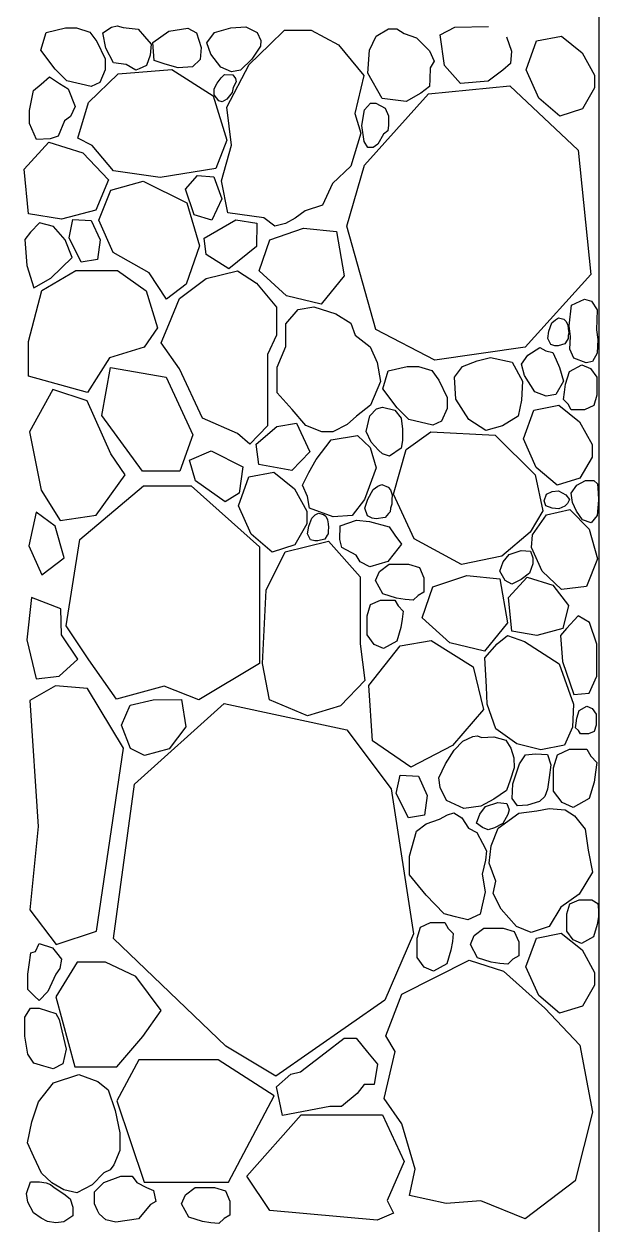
# Model space of a CAD drawing. Header units: millimetres. Extents: x 10227 to 13232, y 2 to 9351.
# Drawn here: x 11920.2 to 12008.2, y 581.2 to 764.8 of the extents above; entities that cross this region are included whole.
import ezdxf

# ---------------------------------------------------------------- set-up
doc = ezdxf.new("R2010")
doc.units = ezdxf.units.MM
doc.layers.add('A-FURN', color=9, linetype='Continuous')
doc.layers.add('RETINO', color=20, linetype='Continuous')

msp = doc.modelspace()

# ---------------------------------------------------------------- linework, layer by layer
at = {"layer": 'A-FURN', "ltscale": 0.1}
msp.add_line((12008.18, 2723), (12008.18, 457.83), dxfattribs=at)
at = {"layer": 'RETINO'}
for points in [[(11930.48, 755.27), (11926.78, 756.14), (11924.97, 757.9), (11922.8, 760.82), (11923.63, 763.55), (11926.55, 764.26), (11928.26, 764.26), (11930.28, 763.6), (11931.36, 762.15), (11932.64, 759.5), (11932.64, 757.82), (11931.8, 755.89), (11930.48, 755.27)], [(11935.87, 758.63), (11933.89, 758.87), (11932.72, 761.14), (11932.25, 763.48), (11933.61, 764.32), (11934.45, 764.56), (11935.39, 764.3), (11937.66, 764.06), (11938.67, 762.92), (11939.66, 761.72), (11939.51, 760.08), (11938.96, 758.5), (11937.83, 757.97), (11937.32, 757.75), (11935.87, 758.63)], [(11940.15, 759.25), (11939.95, 762), (11942.35, 763.73), (11945.28, 764.21)], [(11945.28, 764.21), (11946.59, 763.46)], [(11955.09, 759.47), (11953.32, 757.79), (11951.98, 757.53), (11950.31, 758.24), (11948.8, 760.2), (11948.19, 761.96), (11949.38, 763.53), (11951.86, 764.26), (11954.13, 764.4), (11955.88, 763.53), (11956.43, 762.3), (11956.41, 761.45), (11955.09, 759.47)], [(11956.93, 735.19), (11951.38, 735.96), (11950.41, 740.84), (11951.97, 746.31), (11951.25, 752.09), (11954.65, 758.62), (11957.77, 761.65), (11960.09, 763.89), (11964.15, 763.89), (11968.33, 761.65), (11972.21, 756.93), (11970.84, 751.15), (11971.75, 748.11), (11970.23, 743.09), (11967.42, 740.43), (11965.88, 737.12), (11963.24, 736.25), (11961.72, 735.1), (11960.2, 734.29), (11958.57, 733.9), (11956.93, 735.19)], [(11978.66, 752.98), (11974.99, 753.44), (11972.81, 757.31), (11973.09, 760.81), (11974.07, 762.99), (11975.98, 764.09), (11977.23, 764.07), (11978.39, 763.39), (11980.26, 762.69), (11982.25, 760.73), (11982.96, 759.15), (11982.34, 758.1), (11982.3, 756.41), (11982.27, 755.27), (11980.92, 754.27), (11978.66, 752.98)], [(11984.57, 758.47), (11983.87, 763.17), (11986.14, 764.35), (11991.29, 764.47)], [(11946.59, 763.46), (11947.33, 761.22), (11947.18, 759.38)], [(11994.05, 762.89), (11994.8, 760.65), (11994.65, 758.81)], [(12005.65, 751.83), (12002.17, 750.73), (11998.97, 753.46), (11997.03, 757.83), (11998.62, 762.23), (12002.43, 762.98), (12005.61, 760.43), (12007.52, 756.98), (12007.52, 755.04), (12005.65, 751.83)], [(11946, 758.3), (11943.78, 758.14), (11941.79, 758.66), (11940.15, 759.25)], [(11947.18, 759.38), (11946, 758.3)], [(11993.46, 757.74), (11991.25, 756.07), (11986.99, 755.74), (11984.57, 758.47)], [(11994.65, 758.81), (11993.46, 757.74)], [(11922.12, 747.15), (11921.07, 749.59), (11921.07, 751.59), (11921.67, 754.63), (11922.83, 755.63), (11924.12, 756.74), (11925.66, 755.75), (11926.96, 754.91), (11928.02, 752.23), (11927.34, 750.67), (11926.42, 749.99), (11925.42, 747.68), (11924.24, 747.27), (11922.12, 747.15)], [(11951.27, 747.04), (11949.55, 742.73), (11941.04, 741.32), (11933.92, 742.38), (11930.63, 746.22), (11928.46, 747.35), (11930.1, 752.81), (11934.6, 757.21), (11942.82, 757.85), (11949.15, 753.84), (11951.27, 747.04)], [(11952.08, 754.33), (11951.26, 753.34), (11950.55, 752.91), (11950.02, 753.09), (11949.29, 753.99), (11949.29, 754.91), (11949.78, 755.79), (11950.39, 756.61), (11950.91, 757.08), (11952.18, 757.03), (11952.55, 756.47), (11952.67, 756), (11952.24, 755.1), (11952.08, 754.33)], [(11972.29, 743.25), (11982.1, 754.12), (11994.55, 755.39), (12005.01, 745.55), (12006.91, 726.5), (11996.87, 715.37), (11983.05, 713.37), (11974.06, 718.1), (11969.6, 733.89), (11972.29, 743.25)], [(11975.23, 747.99), (11974.34, 746.45), (11973.63, 745.93), (11972.83, 745.93), (11972.26, 746.85), (11971.91, 749.31), (11972.31, 751.68), (11973.23, 752.74), (11974.03, 752.74), (11975.49, 751.97), (11976, 750.8), (11976, 749.34), (11975.86, 748.5), (11975.23, 747.99)], [(11925.95, 734.95), (11920.92, 735.8), (11920.22, 742.61), (11924, 746.73), (11929.2, 745.11), (11933.15, 741), (11931.22, 736.35), (11925.95, 734.95)], [(11939.38, 726.75), (11933.86, 729.86), (11931.67, 734.81), (11933.51, 739.41), (11938.46, 740.8), (11945.13, 737.46), (11947.08, 730.89), (11945.01, 725.02), (11942.02, 722.72), (11939.38, 726.75)], [(11946.76, 741.66), (11949.28, 741.45), (11950.5, 738.08), (11948.96, 734.8), (11946.26, 735.63), (11944.94, 739.58), (11946.76, 741.66)], [(11931.47, 728.79), (11928.98, 728.39), (11927.12, 732.1), (11927.7, 734.92), (11930.51, 734.77), (11931.85, 731.79), (11931.47, 728.79)], [(11948.1, 729.55), (11947.79, 732.06), (11952.61, 734.88), (11955.85, 734.38), (11955.79, 730.79), (11951.54, 727.38), (11948.1, 729.55)], [(11920.64, 727.9), (11921.72, 724.46), (11924.34, 725.95), (11927.59, 729.12), (11926.51, 731.78), (11924.75, 733.86), (11922.58, 734.41), (11921.22, 732.96), (11920.32, 731.87), (11920.64, 727.9)], [(11962.96, 733.57), (11968.03, 733.06), (11969.19, 726.31), (11965.69, 721.95), (11960.39, 723.23), (11956.18, 727.06), (11957.8, 731.83), (11962.96, 733.57)], [(11933.28, 713.75), (11929.94, 708.43), (11920.88, 710.96), (11920.88, 716.27), (11922.93, 724.05), (11928.17, 727.12), (11934.51, 727.12), (11938.93, 723.98), (11940.63, 718.32), (11938.59, 715.39), (11933.28, 713.75)], [(11952.9, 702.18), (11947.53, 704.5), (11943.99, 712.06), (11941.2, 716.07), (11942.36, 718.87), (11944, 722.82), (11948.07, 725.88), (11952.9, 727.04), (11955.76, 725.2), (11958.82, 721.52), (11958.82, 717.23), (11957.46, 714.24), (11957.46, 711.24), (11957.46, 706.27), (11957.46, 703.34), (11954.74, 700.55), (11952.9, 702.18)], [(11973.25, 706.53), (11971.09, 704.83), (11969.67, 703.54), (11967.46, 702.45), (11965.77, 702.45), (11963.31, 703.38), (11961.26, 705.87), (11958.93, 708.4), (11958.93, 712.34), (11960.29, 715.51), (11960.29, 718.94), (11962.16, 721.14), (11964.54, 721.57), (11967.94, 720.47), (11970.21, 719.08), (11970.87, 717.24), (11973.15, 715.44), (11974.25, 713.03), (11974.74, 710.13), (11973.25, 706.53)], [(12008.01, 716.55), (12007.89, 714.47), (12007.2, 713.17), (12006.23, 712.98), (12004.31, 713.68), (12003.72, 715.08), (12003.81, 717.01), (12003.63, 718.66), (12003.99, 721.82), (12005.97, 722.72), (12007.05, 722.44), (12007.91, 721.07), (12007.79, 718.03), (12008.01, 716.55)], [(12002.98, 715.89), (12001.93, 715.6), (12001.43, 715.6), (12000.8, 715.77), (12000.36, 716.69), (12000.53, 717.84), (12000.99, 719.09), (12001.51, 719.58), (12002, 719.86), (12002.8, 719.65), (12003.13, 719.38), (12003.42, 718.82), (12003.48, 718.2), (12003.56, 717.64), (12003.48, 717.15), (12003.48, 716.69), (12003.33, 716.46), (12002.98, 715.89)], [(12002.16, 712.25), (12002.73, 710.16), (12001.6, 708.12), (12000.09, 707.88), (11998.38, 708.55), (11996.81, 711.06), (11996.35, 712.76), (11997.29, 714.16), (11999.15, 715.33), (12000.06, 714.84), (12001.1, 714.58), (12001.64, 713.47), (12002.16, 712.25)], [(11982.78, 703.45), (11979.08, 704.33), (11977.28, 706.09), (11975.11, 709.01), (11975.94, 711.74), (11978.85, 712.44), (11980.56, 712.44), (11982.59, 711.79), (11983.66, 710.34), (11984.95, 707.69), (11984.95, 706.01), (11984.1, 704.08), (11982.78, 703.45)], [(11988.28, 704.32), (11986.3, 707.41), (11986.09, 710.81), (11987.3, 712.4), (11989.52, 713.31), (11991.56, 713.78), (11994.89, 713.08), (11996.47, 710.17), (11996.32, 707.26), (11995.8, 704.81), (11993.42, 703.35), (11990.87, 702.61), (11988.28, 704.32)], [(12003.08, 709.72), (12003.66, 711.65), (12005.55, 712.69), (12006.86, 712.14), (12007.87, 710.77), (12007.87, 708.02), (12007.39, 706.46), (12005.96, 705.82), (12003.92, 705.82), (12003.45, 706.65), (12002.75, 707.37), (12002.88, 708.51), (12003.08, 709.72)], [(11944.04, 696.4), (11938.32, 696.4), (11932.14, 704.93), (11933.44, 712.29), (11941.99, 710.78), (11946.06, 701.96)], [(11931.28, 689.69), (11935.71, 695.87), (11933.49, 699.05), (11929.88, 707.17), (11924.65, 708.91), (11921.05, 702.41), (11922.85, 693.51)], [(11972.56, 702.5), (11973.14, 704.88), (11974.16, 705.94), (11975.06, 706.22), (11976.96, 705.76), (11977.9, 704.51), (11978.13, 702.82), (11978.14, 701.09), (11977.92, 699.92), (11976.15, 698.7), (11975.07, 699.07), (11974.43, 699.6), (11973.32, 700.83), (11972.56, 702.5)], [(12005.27, 695.35), (12001.78, 694.25), (11998.58, 696.99), (11996.64, 701.35), (11998.23, 705.76), (12002.04, 706.5), (12005.22, 703.95), (12007.13, 700.51), (12007.13, 698.56), (12005.27, 695.35)], [(11961.89, 703.75), (11963.92, 699.35), (11961.19, 696.5), (11956.14, 697.45), (11955.71, 700.54), (11958.91, 703.22), (11961.89, 703.75)], [(11946.06, 701.96), (11944.04, 696.4)], [(11964.93, 698.21), (11967.23, 701.23), (11971.26, 701.85), (11973.2, 700.01), (11974.1, 696.93), (11972.3, 692.07), (11970.43, 689.62), (11967.49, 689.43), (11963.88, 690.76), (11963.58, 692.53), (11962.83, 694.26), (11963.79, 696.2), (11964.93, 698.21)], [(11978.67, 699.74), (11982.46, 702.43), (11992.28, 701.93), (11998.41, 695.86), (11999.6, 690.32), (11997.67, 687.09), (11993.32, 683.39), (11987.15, 682.15), (11979.9, 686.07), (11976.76, 692.88), (11978.67, 699.74)], [(11953.15, 693.05), (11951, 691.73), (11946.43, 694.95), (11945.55, 698.11), (11948.84, 699.53), (11953.7, 697.08), (11953.15, 693.05)], [(11961.65, 685.12), (11958.16, 684.02), (11954.97, 686.76), (11953.03, 691.12), (11954.62, 695.53), (11958.43, 696.27), (11961.61, 693.72), (11963.51, 690.28), (11963.51, 688.33), (11961.65, 685.12)], [(11934.38, 661.51), (11930.15, 667.54), (11926.68, 672.77), (11928.78, 685.94), (11938.52, 694.18), (11945.77, 694.18), (11956.23, 684.81), (11956.23, 666.98), (11946.98, 661.44), (11941.64, 663.51), (11934.38, 661.51)], [(11975.45, 689.3), (11974.11, 689.13), (11973.5, 689.22), (11972.75, 689.56), (11972.38, 690.77), (11972.8, 692.15), (11973.61, 693.6), (11974.33, 694.1), (11974.98, 694.36), (11975.92, 693.94), (11976.29, 693.55), (11976.53, 692.81), (11976.5, 692.04), (11976.48, 691.34), (11976.3, 690.75), (11976.22, 690.18), (11975.99, 689.94), (11975.45, 689.3)], [(12007.9, 689.63), (12006.97, 688.48), (12005.68, 688.98), (12004.73, 690.28), (12004.15, 691.62), (12003.91, 693.02), (12004.78, 694.29), (12006.13, 694.96), (12007.38, 694.96), (12007.97, 694.47), (12008.06, 693.08), (12008.09, 691.97), (12007.9, 689.63)], [(11922.85, 693.51), (11925.77, 688.87)], [(12002.04, 690.64), (12001.03, 690.77), (12000.04, 691.12), (11999.81, 691.85), (12000.13, 692.87), (12001.02, 693.28), (12001.97, 693.39), (12003.11, 692.79), (12003.67, 692.09), (12003.38, 691.45), (12002.94, 691.03), (12002.04, 690.64)], [(12000.15, 689.71), (12003.72, 690.52), (12006.67, 687.52), (12007.94, 683.01), (12006.29, 678.75), (12002.43, 678.33), (11999.47, 681.13), (11997.86, 684.73), (11998.02, 686.67), (12000.15, 689.71)], [(11922.95, 680.56), (11926.35, 683.15), (11924.97, 688.02), (11922.1, 690.15), (11920.94, 684.97), (11922.95, 680.56)], [(11925.77, 688.87), (11931.28, 689.69)], [(11966.23, 686.03), (11965.19, 685.73), (11964.69, 685.73), (11964.05, 685.91), (11963.61, 686.83), (11963.78, 687.98), (11964.25, 689.23), (11964.77, 689.71), (11965.25, 690), (11966.05, 689.78), (11966.39, 689.52), (11966.67, 688.96), (11966.74, 688.34), (11966.81, 687.78), (11966.74, 687.28), (11966.74, 686.83), (11966.59, 686.6), (11966.23, 686.03)], [(11968.57, 688.07), (11971.1, 688.9), (11973.09, 688.73), (11976.06, 687.87), (11976.96, 686.62), (11977.96, 685.24), (11976.83, 683.79), (11975.88, 682.57), (11973.12, 681.75), (11971.62, 682.56), (11971.03, 683.54), (11968.82, 684.73), (11968.51, 685.95), (11968.57, 688.07)], [(11963.57, 658.96), (11957.77, 661.43), (11956.7, 666.99), (11957.24, 678.22), (11960.17, 684.09), (11966.81, 685.72), (11971.63, 680.25), (11971.63, 669.97), (11972.35, 664.39), (11968.63, 660.51), (11963.57, 658.96)], [(11997.53, 680.81), (11996.3, 679.83), (11994.86, 679.14), (11993.82, 679.66), (11993.03, 681.1), (11993.54, 682.52), (11994.43, 683.67), (11996.3, 684.28), (11997.68, 684.15), (11998.06, 683.15), (11998.05, 682.22), (11997.53, 680.81)], [(11977.2, 677), (11975.13, 677.64), (11974, 679.68), (11974.6, 681.08), (11976.08, 682.17), (11979.03, 682.17), (11980.72, 681.65), (11981.41, 680.11), (11981.41, 677.92), (11980.51, 677.41), (11979.74, 676.66), (11978.51, 676.79), (11977.2, 677)], [(11987.94, 680.47), (11993.01, 679.96), (11994.17, 673.21), (11990.66, 668.85), (11985.37, 670.13), (11981.15, 673.96), (11982.77, 678.73), (11987.94, 680.47)], [(11998.65, 671.29), (11994.85, 671.93), (11994.32, 677.08), (11997.18, 680.18), (12001.1, 678.96), (12003.52, 675.86), (12002.63, 672.35), (11998.65, 671.29)], [(11925.93, 671.36), (11925.86, 675.37), (11921.35, 677.1), (11920.66, 670.6), (11922.1, 664.63)], [(11977.88, 672.47), (11977.25, 670.4), (11975.21, 669.27), (11973.8, 669.87), (11972.71, 671.35), (11972.71, 674.3), (11973.23, 675.99), (11974.77, 676.68), (11976.97, 676.68), (11977.48, 675.79), (11978.23, 675.01), (11978.09, 673.78), (11977.88, 672.47)], [(12002.61, 667.28), (12004.34, 662.23), (12006.66, 662.44), (12007.83, 665.06), (12007.83, 669.95), (12006.72, 673.25), (12005.01, 674.27), (12003.2, 672.34), (12002.3, 671.25), (12002.61, 667.28)], [(11925.62, 665.05), (11928.46, 667.63), (11925.93, 671.36)], [(11972.96, 663.61), (11977.77, 669.71), (11982.51, 670.51)], [(11982.51, 670.51), (11988.92, 666.48), (11990.51, 659.93)], [(11990.97, 663.42), (11990.74, 667.85), (11992.62, 669.99), (11994.2, 671.25), (11996.77, 670.35), (12002.09, 666.94), (12004.27, 660.74), (12004.13, 657.22), (12002.89, 654.47), (11999.3, 653.76), (11995.62, 654.69), (11992.42, 657), (11991.05, 660.75), (11990.97, 663.42)], [(11922.1, 664.63), (11925.62, 665.05)], [(11925.14, 623.98), (11931.29, 626.01), (11935.46, 654.03), (11929.94, 663.14), (11925.03, 663.59), (11921.11, 661.3), (11922.39, 642.03)], [(11990.51, 659.93), (11985.76, 654.44), (11979.42, 651.14), (11973.51, 655.14), (11972.96, 663.61)], [(11936.45, 660.63), (11939.99, 661.43), (11944.3, 661.49), (11944.98, 657.31), (11942.41, 653.94)], [(11975.4, 615.49), (11958.73, 603.84), (11951.07, 608.42), (11933.9, 624.91), (11937.11, 648.51), (11950.84, 660.88), (11969.62, 656.85), (11976.41, 647.8), (11979.8, 625.6), (11975.4, 615.49)], [(11936.51, 654), (11935.14, 657.53), (11936.45, 660.63)], [(12004.8, 658.61), (12005.17, 659.79), (12006.33, 660.43), (12007.13, 660.09), (12007.75, 659.25), (12007.75, 657.56), (12007.45, 656.6), (12006.57, 656.21), (12005.33, 656.21), (12005.03, 656.72), (12004.61, 657.16), (12004.68, 657.86), (12004.8, 658.61)], [(11990.28, 655.67), (11992.09, 655.75), (11993.91, 655.24), (11994.72, 654.02), (11995.13, 652.57), (11995.2, 651.02), (11994.58, 649.15), (11994.05, 647.57), (11992.11, 646.23), (11990.08, 645.17), (11987.48, 644.8), (11984.86, 646.04), (11983.87, 648.03), (11983.7, 649.47), (11984.69, 651.62), (11986.01, 653.74), (11987.33, 655.12), (11988.86, 655.8), (11989.56, 655.93), (11990.28, 655.67)], [(11942.41, 653.94), (11938.66, 652.92), (11936.51, 654)], [(12007.42, 648.81), (12006.66, 646.32), (12004.21, 644.97), (12002.53, 645.69), (12001.22, 647.46), (12001.22, 651.01), (12001.84, 653.03), (12003.69, 653.85), (12006.32, 653.85), (12006.94, 652.78), (12007.83, 651.85), (12007.67, 650.37), (12007.42, 648.81)], [(11999.06, 645.86), (11997.25, 645.31), (11995.74, 645.2), (11994.9, 646.31), (11995, 648.57), (11996.02, 651.61), (11996.93, 653.03), (11998.49, 653.16), (12000.31, 653.07), (12000.84, 651.49), (12000.56, 649.55), (12000.29, 647.75), (11999.9, 646.61), (11999.06, 645.86)], [(11981.51, 643.77), (11979.02, 643.37), (11977.17, 647.09), (11977.74, 649.9), (11980.56, 649.75), (11981.89, 646.77), (11981.51, 643.77)], [(11993.45, 642.52), (11992.22, 641.84), (11991.25, 641.54), (11990.35, 641.87), (11989.43, 642.53), (11989.93, 643.95), (11990.82, 645.1), (11992.7, 645.7), (11994.07, 645.58), (11994.45, 644.58), (11994.25, 643.89), (11993.45, 642.52)], [(11995.92, 644.09), (11998.66, 644.42), (12000.54, 644.79), (12003, 644.57), (12004.44, 643.7), (12006.06, 641.63), (12006.52, 638.43), (12007.2, 635.07), (12005.15, 631.69), (12002.34, 629.69), (12000.56, 626.75), (11997.83, 625.85), (11995.56, 626.72), (11993.23, 629.42), (11992.01, 631.79), (11992.41, 633.7), (11991.39, 636.42), (11991.7, 639.06), (11992.78, 641.79), (11995.92, 644.09)], [(11990.79, 632.07), (11990, 628.61), (11988.1, 627.75), (11986.25, 628.23), (11984.52, 628.69), (11983.07, 630.17), (11981.74, 631.52), (11980.1, 633.53), (11979.21, 634.63), (11979.21, 637.5), (11980.27, 641.32), (11981.76, 642.47), (11983.77, 643.16), (11985.02, 643.85), (11985.99, 644.15), (11987.21, 643.39), (11988.24, 641.81), (11989.48, 641.13), (11990.35, 639.49), (11990.96, 638.32), (11990.84, 636.91), (11990.3, 634.73), (11990.79, 632.07)], [(11922.39, 642.03), (11921.11, 629.27)], [(12007.92, 627.03), (12007.35, 625.16), (12005.52, 624.15), (12004.25, 624.69), (12003.27, 626.02), (12003.27, 628.68), (12003.74, 630.19), (12005.13, 630.81), (12007.1, 630.81), (12007.98, 630.25), (12008.12, 629.31), (12008.11, 628.2), (12007.92, 627.03)], [(11921.11, 629.27), (11925.14, 623.98)], [(11985.53, 623.13), (11984.9, 621.05), (11982.86, 619.92), (11981.46, 620.52), (11980.37, 622), (11980.37, 624.96), (11980.89, 626.64), (11982.43, 627.33), (11984.62, 627.33), (11985.13, 626.44), (11985.88, 625.66), (11985.75, 624.43), (11985.53, 623.13)], [(11991.7, 621.31), (11989.62, 621.95), (11988.5, 623.98), (11989.1, 625.39), (11990.57, 626.48), (11993.53, 626.48), (11995.22, 625.96), (11995.9, 624.42), (11995.9, 622.23), (11995.01, 621.72), (11994.23, 620.97), (11993, 621.1), (11991.7, 621.31)], [(12005.64, 614.57), (12002.15, 613.46), (11998.96, 616.2), (11997.01, 620.57), (11998.6, 624.97), (12002.42, 625.71), (12005.6, 623.17), (12007.5, 619.72), (12007.5, 617.78), (12005.64, 614.57)], [(11925.11, 619.47), (11923.85, 616.8), (11922.54, 615.4), (11921.82, 616.09), (11920.79, 617.08), (11920.79, 619.45), (11921, 620.89), (11921.27, 622.69), (11921.99, 622.9), (11922.54, 624.14), (11924.58, 623.49), (11925.19, 622.73), (11925.97, 621.75), (11925.69, 620.31), (11925.11, 619.47)], [(11938.41, 609.9), (11941.22, 613.9), (11937.32, 619.09), (11932.69, 621.27), (11928.33, 621.27), (11925.06, 615.99), (11927.97, 605.27), (11934.41, 605.27), (11938.41, 609.9)], [(11984.8, 584.35), (11979.18, 585.6), (11980.07, 589.6), (11978.04, 596.57), (11975.32, 600.44), (11976.99, 607.63), (11975.59, 610), (11978.04, 616.41), (11988.3, 621.59), (11993.56, 619.92), (11999.9, 614.23), (12005.23, 608.61), (12007.19, 598.36), (12004.53, 587.83), (11996.9, 582.01), (11990.12, 584.79), (11984.8, 584.35)], [(11926.14, 605.71), (11924.7, 604.99), (11923.26, 605.39), (11921.74, 605.81), (11920.79, 607.23), (11920.34, 609.94), (11920.34, 612.88), (11921.21, 614.25), (11922.56, 614.25), (11925.08, 613.43), (11925.59, 612.51), (11926.67, 607.97), (11926.14, 605.71)], [(11971.17, 601.19), (11968.78, 599.21), (11967.02, 599.21), (11959.75, 597.81), (11958.86, 602.23), (11961.04, 604.15), (11962.53, 604.53), (11963.23, 605.09), (11966.29, 607.43), (11969.2, 609.65), (11971.01, 609.65), (11972.78, 607.53), (11974.31, 605.69), (11973.77, 602.59), (11972.26, 602.59), (11971.17, 601.19)], [(11958.47, 600.81), (11949.93, 606.33), (11937.76, 606.33), (11934.42, 600.09), (11938.62, 587.61), (11951.52, 587.61), (11958.47, 600.81)], [(11932.42, 589.05), (11930.65, 587.22), (11928.31, 585.97), (11926.3, 586.43), (11924.48, 587.5), (11922.91, 589), (11921.73, 591.51), (11920.73, 593.62), (11921.41, 596.87), (11922.44, 599.91), (11924.73, 602.81), (11928.58, 604.09), (11931.52, 603.02), (11933.09, 601.73), (11934.16, 598.59), (11934.87, 595.15), (11934.87, 592.47), (11933.98, 590.29), (11933.39, 589.49), (11932.42, 589.05)], [(11975.8, 584.82), (11976.74, 582.88), (11974.22, 581.83), (11957.85, 583.31), (11954.3, 588.53), (11962.6, 597.95), (11975.08, 597.95), (11978.36, 590.8), (11975.8, 584.82)], [(11924.81, 586.8), (11926.33, 585.86), (11927.29, 585.06), (11927.68, 583.8), (11927.68, 582.45), (11926.31, 581.56), (11925.07, 581.39), (11923.81, 581.61), (11922.83, 582.14), (11921.65, 582.91), (11920.8, 584.57), (11920.61, 585.9), (11921.19, 587.69), (11922.6, 587.67), (11923.59, 587.51), (11924.27, 587.27), (11924.81, 586.8)], [(11939.55, 584.19), (11937.73, 582.03), (11934.25, 581.51), (11932.72, 581.84), (11931.72, 582.78), (11931.48, 583.29), (11931.01, 584.29), (11931.01, 586.16), (11932.42, 587.56), (11935.03, 588.56), (11936.76, 588.56), (11937.46, 587.57), (11938.98, 586.83), (11940.01, 586.33), (11940.37, 584.68), (11939.55, 584.19)], [(11947.51, 581.63), (11945.43, 582.27), (11944.31, 584.3), (11944.9, 585.71), (11946.38, 586.8), (11949.34, 586.8), (11951.02, 586.28), (11951.71, 584.74), (11951.71, 582.55), (11950.82, 582.04), (11950.04, 581.29), (11948.81, 581.42), (11947.51, 581.63)]]:
    msp.add_lwpolyline(points, dxfattribs=at)

doc.saveas('drawing.dxf')
